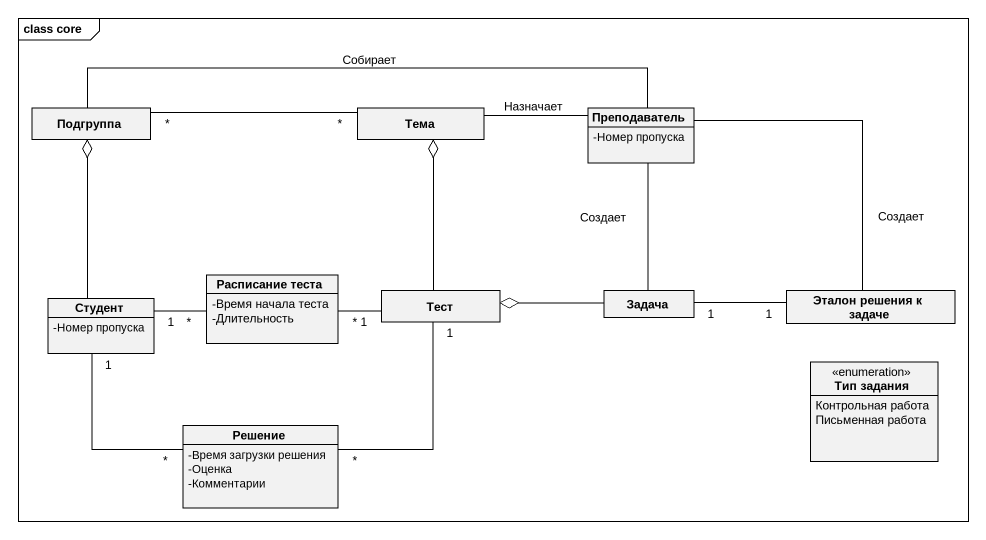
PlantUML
@startuml
mainframe class core
hide circle
hide empty members
skinparam classAttributeIconSize 0
class Подгруппа
class Тема
class Преподаватель {
  -Номер пропуска
}
class Студент {
  -Номер пропуска
}
class "Расписание теста" as Расписание_теста {
  -Время начала теста
  -Длительность
}
class Тест
class Задача
class "Эталон решения к задаче" as Эталон_решения_к_задаче
enum "Тип задания" as Тип_задания {
  Контрольная работа
  Письменная работа
}
class Решение {
  -Время загрузки решения
  -Оценка
  -Комментарии
}
Подгруппа "*" -right- "*" Тема
Подгруппа o-- Студент
Тема o-- Тест
Преподаватель -left- Подгруппа : Собирает
Преподаватель -left- Тема : Назначает
Преподаватель -- Задача : Создает
Преподаватель -- Эталон_решения_к_задаче : Создает
Студент "1" -right- "*" Расписание_теста
Студент "1" -- "*" Решение
Расписание_теста "*" -right- "1" Тест
Тест o-right- Задача
Эталон_решения_к_задаче "1" -left- "1" Задача
Решение "*" -up- "1" Тест
@enduml
